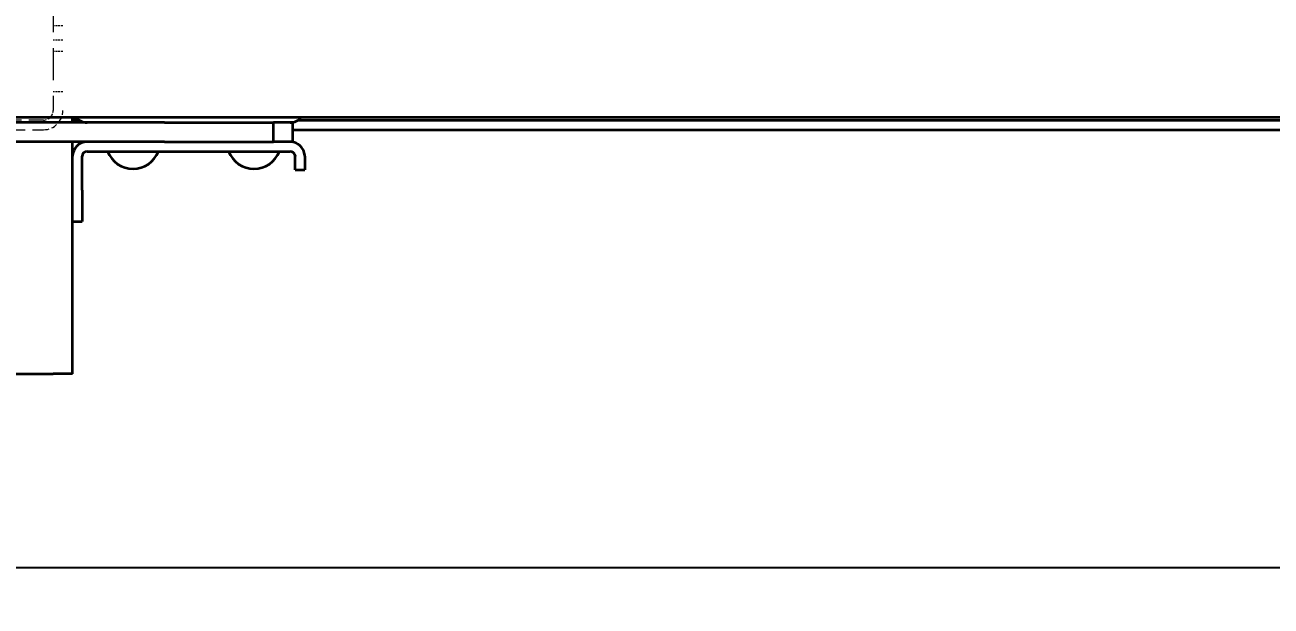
# Model space of a CAD drawing. Header units: millimetres. Extents: x -116965 to 323937, y 291661 to 566926.
# Drawn here: x -25380.1 to -25122.5, y 326284.5 to 326404.6 of the extents above; entities that cross this region are included whole.
import ezdxf

# ---------------------------------------------------------------- set-up
doc = ezdxf.new("R2010")
doc.units = ezdxf.units.MM
doc.header["$PDMODE"] = 35
doc.linetypes.add('DASHED', pattern=[0.75, 0.5, -0.25])
doc.layers.get('0').update_dxf_attribs({"lineweight": 18})
for name, color, linetype, lineweight in [('Dimensions(Schneider)', 7, 'Continuous', 18), ('Hidden Edges(Schneider)', 7, 'DASHED', 18), ('Visible Edges(Schneider)', 7, 'Continuous', 35)]:
    doc.layers.add(name, color=color, linetype=linetype, lineweight=lineweight)
doc.styles.add('schneder_1', font='micross.ttf')
doc.dimstyles.new('estilo_Schneider', dxfattribs={"dimscale": 4, "dimtxt": 3, "dimasz": 3, "dimexe": 2, "dimexo": 1, "dimgap": 0.3, "dimtad": 1, "dimtoh": 1, "dimrnd": 1e-08, "dimzin": 12, "dimtxsty": 'schneder_1', "dimblk": 'Filled-1', "dimcen": 0.09, "dimdle": 10, "dimclrd": 7, "dimclre": 7, "dimclrt": 7, "dimadec": 1, "dimazin": 3, "dimtfac": 0.5, "dimtdec": 3, "dimtmove": 0, "dimatfit": 3, "dimldrblk": 'Filled-1', "dimfxl": 1, "dimtolj": 1, "dimlwd": 25, "dimlwe": 25, "dimarcsym": 0})

# ---------------------------------------------------------------- blocks, each defined once
blk = doc.blocks.new('Filled-1')
at = {"color": 0}
for p, q in [((0, 0), (-1, 0.167)), ((-1, 0.167), (-1, -0.167)), ((-1, 0), (0, 0)), ((-1, -0.167), (0, 0))]:
    blk.add_line(p, q, dxfattribs=at)
at = {"color": 0, "flags": 128}
blk.add_lwpolyline([(-1, -0.167), (0, 0), (-1, 0.167), (-1, -0.167)], dxfattribs=at)
at = {"color": 0}
blk.add_solid([(-1, -0.167), (0, 0), (-1, 0.167), (-1, -0.167)], dxfattribs=at)
blk = doc.blocks.new('*D2013')
at = {"layer": 'Defpoints', "color": 0, "linetype": 'Continuous', "lineweight": -3, "transparency": 16777216}
for p in [(-25420.24, 326332.46), (-24720.24, 326332.46), (-24720.24, 326292.46)]:
    blk.add_point(p, dxfattribs=at)
at = {"layer": 'Dimensions(Schneider)', "color": 7, "linetype": 'Continuous', "lineweight": 25, "transparency": 16777216}
for p, q in [((-25420.24, 326328.46), (-25420.24, 326284.46)), ((-24720.24, 326328.46), (-24720.24, 326284.46)), ((-25408.24, 326292.46), (-24732.24, 326292.46))]:
    blk.add_line(p, q, dxfattribs=at)
at = {"layer": 'Dimensions(Schneider)', "color": 7, "linetype": 'Continuous', "lineweight": 25, "transparency": 16777216, "xscale": 12, "yscale": 12, "zscale": 12, "rotation": 180}
blk.add_blockref('Filled-1', (-25420.24, 326292.46), dxfattribs=at)
at = {"layer": 'Dimensions(Schneider)', "color": 7, "linetype": 'Continuous', "lineweight": 25, "transparency": 16777216, "xscale": 12, "yscale": 12, "zscale": 12}
blk.add_blockref('Filled-1', (-24720.24, 326292.46), dxfattribs=at)
at = {"layer": 'Dimensions(Schneider)', "color": 7, "linetype": 'Continuous', "lineweight": 25, "transparency": 16777216, "insert": (-25070.24, 326308.14), "char_height": 28, "attachment_point": 5, "style": 'schneder_1'}
blk.add_mtext('\\A1;700', dxfattribs=at)

msp = doc.modelspace()

# ---------------------------------------------------------------- linework, layer by layer
at = {"layer": 'Hidden Edges(Schneider)', "ltscale": 13.194253}
msp.add_line((-25374.237237, 326577.964712), (-25374.237237, 326386.964712), dxfattribs=at)
at = {"layer": 'Hidden Edges(Schneider)', "ltscale": 0.76141}
for p, q in [((-25372.237237, 326404.464712), (-25374.237237, 326404.464712)), ((-25372.237237, 326401.464712), (-25374.237237, 326401.464712)), ((-25372.237237, 326399.114712), (-25374.237237, 326399.114712)), ((-25372.237237, 326390.814712), (-25374.237237, 326390.814712))]:
    msp.add_line(p, q, dxfattribs=at)
at = {"layer": 'Hidden Edges(Schneider)', "ltscale": 6.091982}
for p, q in [((-25376.237237, 326384.964712), (-25392.237237, 326384.964712)), ((-25392.237237, 326382.964712), (-25376.237237, 326382.964712))]:
    msp.add_line(p, q, dxfattribs=at)
at = {"layer": 'Hidden Edges(Schneider)', "ltscale": 1.196077}
msp.add_arc((-25376.237237, 326386.964712), 2, 270, 0, dxfattribs=at)
at = {"layer": 'Hidden Edges(Schneider)', "ltscale": 2.392255}
msp.add_arc((-25376.237237, 326386.964712), 4, 270, 0, dxfattribs=at)
at = {"layer": 'Visible Edges(Schneider)'}
for p, q in [((-24735.237237, 326385.464712), (-25405.237237, 326385.464712)), ((-25370.237237, 326384.464712), (-25370.237237, 326385.464712)), ((-25369.237237, 326385.064712), (-25370.237237, 326385.064712)), ((-25370.237237, 326384.964712), (-25368.89555, 326384.964712)), ((-25369.237237, 326385.228644), (-25369.237237, 326385.064712)), ((-25323.578925, 326384.964712), (-24770.237237, 326384.964712)), ((-25351.237237, 326384.464712), (-25400.237237, 326384.464712)), ((-25351.237237, 326384.464712), (-25328.737237, 326384.464712)), ((-25324.737237, 326384.464712), (-25328.737237, 326384.464712)), ((-25328.737237, 326380.464712), (-25328.737237, 326384.464712)), ((-25324.737237, 326380.464712), (-25324.737237, 326384.464712)), ((-25324.737237, 326382.964712), (-24770.237237, 326382.964712)), ((-25351.237237, 326380.464712), (-25400.237237, 326380.464712)), ((-25370.237237, 326332.464712), (-25370.237237, 326380.464712)), ((-25351.237237, 326380.464712), (-25328.737237, 326380.464712)), ((-25324.737237, 326380.464712), (-25328.737237, 326380.464712)), ((-25368.237237, 326370.464712), (-25368.237237, 326377.464712)), ((-25367.237237, 326378.464712), (-25325.237237, 326378.464712)), ((-25324.237237, 326374.664712), (-25324.237237, 326377.464712)), ((-25322.237237, 326377.464712), (-25322.237237, 326374.664712)), ((-25324.237237, 326374.664712), (-25322.237237, 326374.664712)), ((-25368.237237, 326370.464712), (-25368.237237, 326363.964712)), ((-25370.237237, 326363.964712), (-25368.237237, 326363.964712)), ((-25416.237237, 326332.464712), (-25374.237237, 326332.464712)), ((-25370.237237, 326332.464712), (-25374.237237, 326332.464712))]:
    msp.add_line(p, q, dxfattribs=at)
at = {"layer": 'Visible Edges(Schneider)', "flags": 128}
for points in [[(-25369.237237, 326385.064713), (-25369.237186, 326385.070499), (-25369.237033, 326385.076283), (-25369.236779, 326385.082065), (-25369.236423, 326385.087842), (-25369.235965, 326385.093619), (-25369.235406, 326385.099391), (-25369.234746, 326385.10516), (-25369.233986, 326385.11093), (-25369.233124, 326385.116695), (-25369.232162, 326385.12246), (-25369.2311, 326385.128223), (-25369.229937, 326385.133983), (-25369.228675, 326385.139743), (-25369.227312, 326385.145501), (-25369.22585, 326385.151259), (-25369.224289, 326385.157014), (-25369.222628, 326385.162767), (-25369.220868, 326385.168523), (-25369.219009, 326385.174276), (-25369.217051, 326385.180029), (-25369.214994, 326385.185782), (-25369.212839, 326385.191535), (-25369.210586, 326385.197285), (-25369.208234, 326385.203038)], [(-25324.25744, 326377.664712), (-25324.255767, 326377.656322), (-25324.254167, 326377.647927), (-25324.252641, 326377.639529), (-25324.251189, 326377.631131), (-25324.249811, 326377.622731), (-25324.248507, 326377.614332), (-25324.247274, 326377.605936), (-25324.246115, 326377.597543), (-25324.245028, 326377.589154), (-25324.244015, 326377.580771), (-25324.243073, 326377.572396), (-25324.242203, 326377.564028), (-25324.241404, 326377.55567), (-25324.240675, 326377.547323), (-25324.240019, 326377.538987), (-25324.23943, 326377.530665), (-25324.238915, 326377.522358), (-25324.238467, 326377.514066), (-25324.23809, 326377.505791), (-25324.237783, 326377.497534), (-25324.237544, 326377.489297), (-25324.237373, 326377.481079), (-25324.23727, 326377.472884), (-25324.237237, 326377.464713)], [(-25322.237236, 326377.464713), (-25322.237248, 326377.472996), (-25322.237284, 326377.481285), (-25322.237341, 326377.48958), (-25322.237422, 326377.497881), (-25322.237525, 326377.506188), (-25322.237651, 326377.5145), (-25322.237801, 326377.522817), (-25322.237975, 326377.531138), (-25322.238171, 326377.539464), (-25322.23839, 326377.547794), (-25322.238633, 326377.556128), (-25322.238898, 326377.564466), (-25322.239187, 326377.572807), (-25322.239499, 326377.581151), (-25322.239835, 326377.589499), (-25322.240195, 326377.597848), (-25322.240577, 326377.6062), (-25322.240982, 326377.614555), (-25322.241411, 326377.622911), (-25322.241864, 326377.631269), (-25322.242341, 326377.639628), (-25322.242841, 326377.647989), (-25322.243364, 326377.65635), (-25322.243912, 326377.664712)]]:
    msp.add_lwpolyline(points, dxfattribs=at)
at = {"layer": 'Visible Edges(Schneider)'}
for centre, radius, start, end in [((-25367.237237, 326387.464712), 3, 221.8103149, 270), ((-25325.237237, 326387.464712), 3, 270, 318.1896851), ((-25367.237237, 326377.464712), 3, 90, 180), ((-25325.237237, 326377.464712), 3, 3.82255373, 90), ((-25367.237237, 326377.464712), 1, 90, 180), ((-25357.737237, 326380.492837), 5.628125, 201.12202138, 338.87797862), ((-25332.737237, 326380.492837), 5.628125, 201.12202138, 338.87797862), ((-25325.237237, 326377.464712), 1, 11.53695903, 90)]:
    msp.add_arc(centre, radius, start, end, dxfattribs=at)

# ---------------------------------------------------------------- dimensions: what is measured, and where the dimension line sits
at = {"layer": 'Dimensions(Schneider)', "color": 7, "linetype": 'Continuous', "lineweight": 25}
dim = msp.add_linear_dim(base=(-24720.237237, 326292.464712), p1=(-25420.237237, 326332.464712), p2=(-24720.237237, 326332.464712), dimstyle='estilo_Schneider', override={"dimtxt": 7, "dimtoh": 0, "dimtofl": 0, "dimatfit": 1}, dxfattribs=at)
dim.commit()
dim.dimension.update_dxf_attribs({"geometry": '*D2013', "text_midpoint": (-25070.237237, 326292.464712), "dimtype": 160})

doc.saveas('drawing.dxf')
